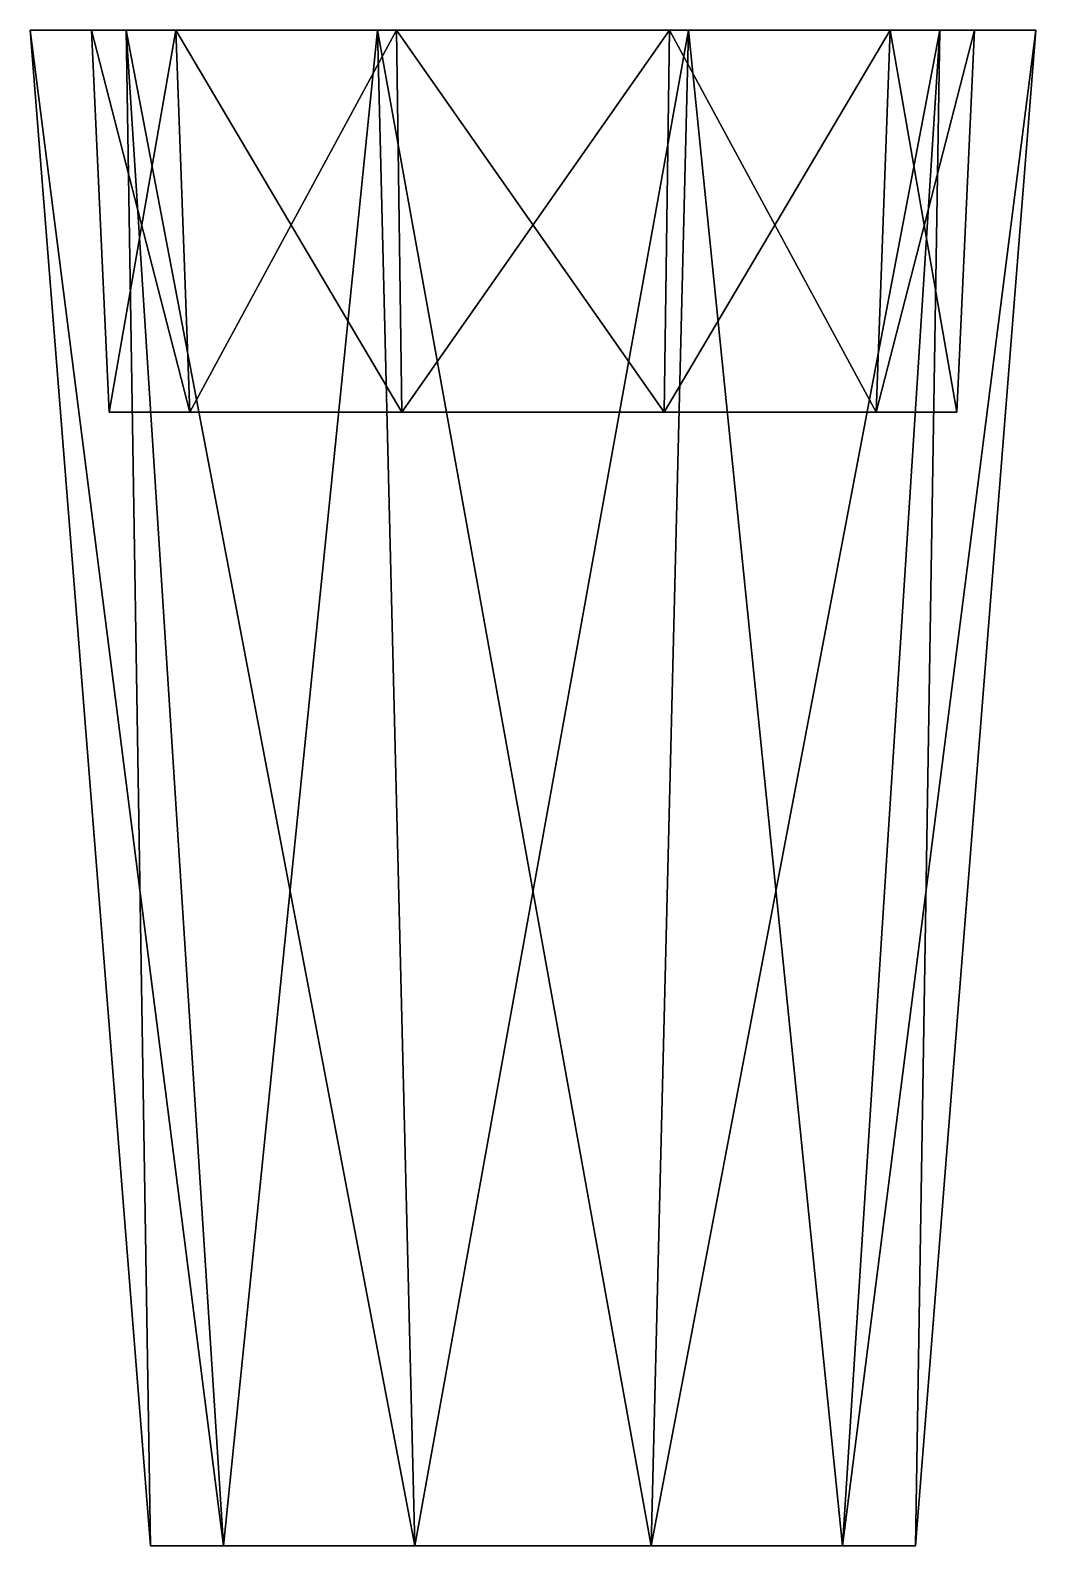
# Model space of a CAD drawing. Extents: x -50 to 50, y 0 to 151.
import ezdxf

# ---------------------------------------------------------------- set-up
doc = ezdxf.new("R2010")
doc.units = 0
doc.layers.add('glassWater', color=250, linetype='CONTINUOUS')

msp = doc.modelspace()

# ---------------------------------------------------------------- meshes
at = {"layer": 'glassWater'}
mesh = msp.add_polyface(dxfattribs=at)
corners = [(34.117221, 112.739356, 24.787612), (13.031619, 112.739356, 40.107199), (38.05, 0), (50, 150.724536), (30.783097, 0, -22.365229), (40.45085, 150.724536, -29.389263), (11.758097, 0, -36.1877), (15.45085, 150.724536, -47.552826), (-11.758097, 0, -36.1877), (-15.45085, 150.724536, -47.552826), (-30.783097, 0, -22.365229), (-40.45085, 150.724536, -29.389263), (-38.05, 0), (-50, 150.724536), (-30.783097, 0, 22.365229), (-40.45085, 150.724536, 29.389263), (-11.758097, 0, 36.1877), (-15.45085, 150.724536, 47.552826), (11.758097, 0, 36.1877), (15.45085, 150.724536, 47.552826), (30.783097, 0, 22.365229), (40.45085, 150.724536, 29.389263), (43.901519, 150.724536), (35.517075, 150.724536, -25.804665), (13.566315, 150.724536, -41.752826), (-13.566315, 150.724536, -41.752826), (-35.517075, 150.724536, -25.804665), (-43.901519, 150.724536), (-35.517075, 150.724536, 25.804665), (-13.566315, 150.724536, 41.752826), (13.566315, 150.724536, 41.752826), (35.517075, 150.724536, 25.804665), (42.171205, 112.739356), (34.117221, 112.739356, -24.787612), (13.031619, 112.739356, -40.107199), (-13.031619, 112.739356, -40.107199), (-34.117221, 112.739356, -24.787612), (-42.171205, 112.739356), (-34.117221, 112.739356, 24.787612), (-13.031619, 112.739356, 40.107199)]
mesh.append_faces([[corners[k] for k in face] for face in [(20, 2, 4), (2, 3, 5), (33, 32, 0), (16, 20, 6), (4, 5, 7), (0, 1, 39), (20, 16, 18), (6, 7, 9), (33, 39, 38), (6, 8, 10), (8, 9, 11), (38, 37, 36), (12, 14, 16), (10, 11, 13), (36, 35, 34), (27, 37, 38), (12, 13, 15), (22, 32, 33), (28, 38, 39), (14, 15, 17), (23, 33, 34), (29, 39, 1), (16, 17, 19), (24, 34, 35), (30, 1, 0), (18, 19, 21), (25, 35, 36), (31, 0, 32), (20, 21, 3), (26, 36, 37), (3, 22, 23), (5, 23, 24), (7, 24, 25), (9, 25, 26), (11, 26, 27), (13, 27, 28), (15, 28, 29), (17, 29, 30), (19, 30, 31), (21, 31, 22), (20, 4, 6), (2, 5, 4), (33, 0, 39), (16, 6, 12), (4, 7, 6), (6, 9, 8), (33, 38, 36), (6, 10, 12), (8, 11, 10), (10, 13, 12), (36, 34, 33), (27, 38, 28), (12, 15, 14), (22, 33, 23), (28, 39, 29), (14, 17, 16), (23, 34, 24), (29, 1, 30), (16, 19, 18), (24, 35, 25), (30, 0, 31), (18, 21, 20), (25, 36, 26), (31, 32, 22), (20, 3, 2), (26, 37, 27), (3, 23, 5), (5, 24, 7), (7, 25, 9), (9, 26, 11), (11, 27, 13), (13, 28, 15), (15, 29, 17), (17, 30, 19), (19, 31, 21), (21, 22, 3)]])

doc.saveas('drawing.dxf')
